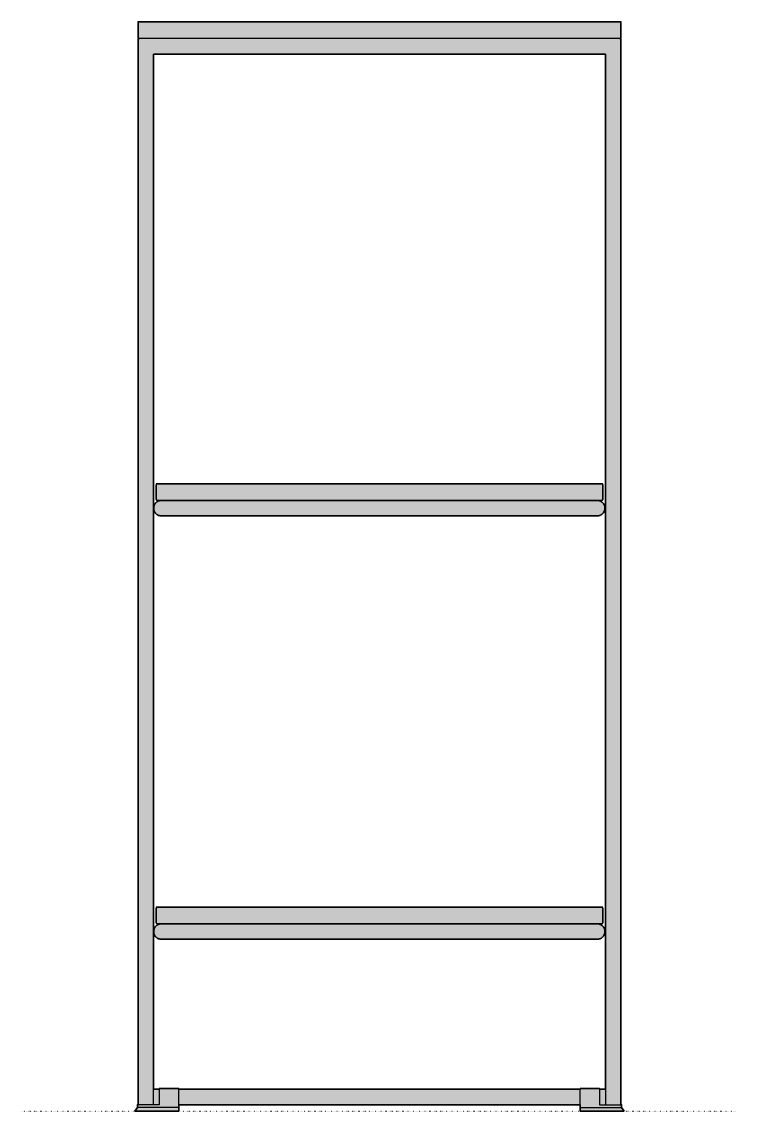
# Model space of a CAD drawing. Header units: millimetres. Extents: x 0 to 2174, y -709 to 844.
# Drawn here: x 1619 to 2174, y 0 to 844 of the extents above; entities that cross this region are included whole.
import ezdxf

# ---------------------------------------------------------------- set-up
doc = ezdxf.new("R2010")
doc.units = ezdxf.units.MM
doc.linetypes.add('Dots', pattern=[1, 0, -1])
doc.layers.add('Blocks', color=7, linetype='Continuous')
doc.layers.add('Blocks$Fill', color=7, linetype='Continuous', true_color=0xffffff)
for name, color, linetype, lineweight, true_color in [('Blocks$Inner', 7, 'Continuous', 25, 0x007f00), ('Blocks$Outline', 7, 'Continuous', 35, 0xff3f3f), ('Groud', 7, 'Dots', 25, 0x243775)]:
    doc.layers.add(name, color=color, linetype=linetype, lineweight=lineweight, true_color=true_color)

# ---------------------------------------------------------------- blocks, each defined once
blk = doc.blocks.new('Planner MC500 Side')
at = {"layer": 'Blocks$Fill'}
h = blk.add_hatch(color=256, dxfattribs=at)
h.paths.add_polyline_path([(463.22, 831), (463.24, 831), (463.27, 831), (463.29, 831.01), (463.31, 831.01), (463.33, 831.01), (463.35, 831.02), (463.38, 831.02), (463.4, 831.02), (463.42, 831.03), (463.45, 831.04), (463.47, 831.04), (463.49, 831.05), (463.51, 831.06), (463.54, 831.07), (463.56, 831.07), (463.58, 831.08), (463.6, 831.09), (463.62, 831.1), (463.65, 831.12), (463.67, 831.13), (463.69, 831.14), (463.71, 831.15), (463.73, 831.17), (463.75, 831.18), (463.77, 831.2), (463.79, 831.21), (463.81, 831.23), (463.83, 831.24), (463.85, 831.26), (463.87, 831.28), (463.89, 831.29), (463.9, 831.31), (463.92, 831.33), (463.94, 831.35), (463.95, 831.37), (463.97, 831.39), (463.98, 831.41), (464, 831.43), (464.01, 831.45), (464.02, 831.47), (464.04, 831.49), (464.05, 831.51), (464.06, 831.53), (464.07, 831.55), (464.08, 831.58), (464.09, 831.6), (464.1, 831.62), (464.11, 831.64), (464.12, 831.67), (464.13, 831.69), (464.13, 831.71), (464.14, 831.73), (464.15, 831.76), (464.15, 831.78), (464.16, 831.8), (464.16, 831.82), (464.17, 831.85), (464.17, 831.87), (464.17, 831.89), (464.17, 831.91), (464.18, 831.93), (464.18, 831.96), (464.18, 831.98), (464.18, 832), (464.18, 843), (464.18, 843.02), (464.18, 843.04), (464.18, 843.07), (464.17, 843.09), (464.17, 843.11), (464.17, 843.14), (464.16, 843.16), (464.16, 843.18), (464.16, 843.21), (464.15, 843.23), (464.15, 843.25), (464.14, 843.28), (464.13, 843.3), (464.12, 843.32), (464.12, 843.34), (464.11, 843.37), (464.1, 843.39), (464.09, 843.41), (464.08, 843.44), (464.07, 843.46), (464.05, 843.48), (464.04, 843.5), (464.03, 843.53), (464.01, 843.55), (464, 843.57), (463.99, 843.59), (463.97, 843.61), (463.95, 843.63), (463.94, 843.65), (463.92, 843.67), (463.9, 843.69), (463.88, 843.71), (463.87, 843.73), (463.85, 843.74), (463.83, 843.76), (463.81, 843.78), (463.79, 843.79), (463.77, 843.81), (463.75, 843.82), (463.72, 843.84), (463.7, 843.85), (463.68, 843.86), (463.66, 843.88), (463.64, 843.89), (463.61, 843.9), (463.59, 843.91), (463.57, 843.92), (463.55, 843.93), (463.52, 843.94), (463.5, 843.95), (463.48, 843.95), (463.45, 843.96), (463.43, 843.97), (463.41, 843.97), (463.38, 843.98), (463.36, 843.98), (463.34, 843.99), (463.31, 843.99), (463.29, 843.99), (463.27, 844), (463.24, 844), (463.22, 844), (463.2, 844), (463.18, 844), (91.18, 844), (91.16, 844), (91.13, 844), (91.11, 844), (91.09, 844), (91.06, 843.99), (91.04, 843.99), (91.02, 843.99), (91, 843.98), (90.97, 843.98), (90.95, 843.97), (90.93, 843.97), (90.9, 843.96), (90.88, 843.95), (90.86, 843.95), (90.83, 843.94), (90.81, 843.93), (90.79, 843.92), (90.76, 843.91), (90.74, 843.9), (90.72, 843.89), (90.7, 843.88), (90.67, 843.86), (90.65, 843.85), (90.63, 843.84), (90.61, 843.82), (90.59, 843.81), (90.57, 843.79), (90.55, 843.78), (90.53, 843.76), (90.51, 843.74), (90.49, 843.73), (90.47, 843.71), (90.45, 843.69), (90.43, 843.67), (90.42, 843.65), (90.4, 843.63), (90.38, 843.61), (90.37, 843.59), (90.35, 843.57), (90.34, 843.55), (90.33, 843.53), (90.31, 843.5), (90.3, 843.48), (90.29, 843.46), (90.28, 843.44), (90.27, 843.41), (90.26, 843.39), (90.25, 843.37), (90.24, 843.34), (90.23, 843.32), (90.22, 843.3), (90.22, 843.28), (90.21, 843.25), (90.2, 843.23), (90.2, 843.21), (90.19, 843.18), (90.19, 843.16), (90.19, 843.14), (90.18, 843.11), (90.18, 843.09), (90.18, 843.07), (90.18, 843.04), (90.18, 843.02), (90.18, 843), (90.18, 832), (90.18, 831.98), (90.18, 831.96), (90.18, 831.93), (90.18, 831.91), (90.18, 831.89), (90.19, 831.87), (90.19, 831.85), (90.19, 831.82), (90.2, 831.8), (90.2, 831.78), (90.21, 831.76), (90.21, 831.73), (90.22, 831.71), (90.23, 831.69), (90.23, 831.67), (90.24, 831.64), (90.25, 831.62), (90.26, 831.6), (90.27, 831.58), (90.28, 831.55), (90.29, 831.53), (90.3, 831.51), (90.32, 831.49), (90.33, 831.47), (90.34, 831.45), (90.36, 831.43), (90.37, 831.41), (90.39, 831.39), (90.4, 831.37), (90.42, 831.35), (90.44, 831.33), (90.45, 831.31), (90.47, 831.29), (90.49, 831.28), (90.51, 831.26), (90.52, 831.24), (90.54, 831.23), (90.56, 831.21), (90.58, 831.2), (90.6, 831.18), (90.62, 831.17), (90.64, 831.15), (90.67, 831.14), (90.69, 831.13), (90.71, 831.12), (90.73, 831.1), (90.75, 831.09), (90.77, 831.08), (90.8, 831.07), (90.82, 831.07), (90.84, 831.06), (90.86, 831.05), (90.89, 831.04), (90.91, 831.04), (90.93, 831.03), (90.95, 831.02), (90.98, 831.02), (91, 831.02), (91.02, 831.01), (91.04, 831.01), (91.07, 831.01), (91.09, 831), (91.11, 831), (91.13, 831), (90.18, 831), (90.18, 5), (89.62, 5), (89.62, 3), (87.62, 0), (121.58, 0), (121.58, 5), (432.77, 5), (432.77, 0), (466.73, 0), (464.73, 3), (464.73, 5), (464.18, 5), (464.18, 831)], flags=0)
h.paths.add_polyline_path([(447.77, 17), (447.77, 17.5), (432.77, 17.5), (432.77, 17), (121.58, 17), (121.58, 17.5), (106.58, 17.5), (106.58, 17), (102.18, 17), (102.18, 819), (452.18, 819), (452.18, 17)], flags=0)
for points in [[(449.18, 473.2), (449.2, 473.2), (449.22, 473.2), (449.24, 473.2), (449.27, 473.2), (449.29, 473.21), (449.31, 473.21), (449.34, 473.21), (449.36, 473.22), (449.38, 473.22), (449.41, 473.23), (449.43, 473.23), (449.45, 473.24), (449.48, 473.24), (449.5, 473.25), (449.52, 473.26), (449.55, 473.27), (449.57, 473.28), (449.59, 473.29), (449.61, 473.3), (449.64, 473.31), (449.66, 473.32), (449.68, 473.34), (449.7, 473.35), (449.72, 473.36), (449.75, 473.38), (449.77, 473.39), (449.79, 473.41), (449.81, 473.42), (449.83, 473.44), (449.85, 473.46), (449.87, 473.47), (449.88, 473.49), (449.9, 473.51), (449.92, 473.53), (449.94, 473.55), (449.95, 473.57), (449.97, 473.59), (449.99, 473.61), (450, 473.63), (450.01, 473.65), (450.03, 473.67), (450.04, 473.7), (450.05, 473.72), (450.07, 473.74), (450.08, 473.76), (450.09, 473.79), (450.1, 473.81), (450.11, 473.83), (450.12, 473.85), (450.12, 473.88), (450.13, 473.9), (450.14, 473.92), (450.15, 473.95), (450.15, 473.97), (450.16, 473.99), (450.16, 474.02), (450.16, 474.04), (450.17, 474.06), (450.17, 474.09), (450.17, 474.11), (450.17, 474.13), (450.18, 474.15), (450.18, 474.18), (450.18, 474.2), (450.18, 485), (450.18, 485.02), (450.18, 485.04), (450.17, 485.07), (450.17, 485.09), (450.17, 485.11), (450.17, 485.13), (450.16, 485.16), (450.16, 485.18), (450.16, 485.2), (450.15, 485.23), (450.15, 485.25), (450.14, 485.27), (450.13, 485.3), (450.12, 485.32), (450.12, 485.34), (450.11, 485.37), (450.1, 485.39), (450.09, 485.41), (450.08, 485.44), (450.07, 485.46), (450.05, 485.48), (450.04, 485.5), (450.03, 485.52), (450.01, 485.55), (450, 485.57), (449.99, 485.59), (449.97, 485.61), (449.95, 485.63), (449.94, 485.65), (449.92, 485.67), (449.9, 485.69), (449.88, 485.71), (449.87, 485.72), (449.85, 485.74), (449.83, 485.76), (449.81, 485.78), (449.79, 485.79), (449.77, 485.81), (449.75, 485.82), (449.72, 485.84), (449.7, 485.85), (449.68, 485.86), (449.66, 485.88), (449.64, 485.89), (449.61, 485.9), (449.59, 485.91), (449.57, 485.92), (449.55, 485.93), (449.52, 485.94), (449.5, 485.95), (449.48, 485.95), (449.45, 485.96), (449.43, 485.97), (449.41, 485.97), (449.38, 485.98), (449.36, 485.98), (449.34, 485.99), (449.31, 485.99), (449.29, 485.99), (449.27, 486), (449.24, 486), (449.22, 486), (449.2, 486), (449.18, 486), (105.18, 486), (105.16, 486), (105.13, 486), (105.11, 486), (105.09, 486), (105.06, 485.99), (105.04, 485.99), (105.02, 485.99), (105, 485.98), (104.97, 485.98), (104.95, 485.97), (104.93, 485.97), (104.9, 485.96), (104.88, 485.95), (104.86, 485.95), (104.83, 485.94), (104.81, 485.93), (104.79, 485.92), (104.76, 485.91), (104.74, 485.9), (104.72, 485.89), (104.7, 485.88), (104.67, 485.86), (104.65, 485.85), (104.63, 485.84), (104.61, 485.82), (104.59, 485.81), (104.57, 485.79), (104.55, 485.78), (104.53, 485.76), (104.51, 485.74), (104.49, 485.72), (104.47, 485.71), (104.45, 485.69), (104.43, 485.67), (104.42, 485.65), (104.4, 485.63), (104.38, 485.61), (104.37, 485.59), (104.35, 485.57), (104.34, 485.55), (104.33, 485.52), (104.31, 485.5), (104.3, 485.48), (104.29, 485.46), (104.28, 485.44), (104.27, 485.41), (104.26, 485.39), (104.25, 485.37), (104.24, 485.34), (104.23, 485.32), (104.22, 485.3), (104.22, 485.27), (104.21, 485.25), (104.2, 485.23), (104.2, 485.2), (104.19, 485.18), (104.19, 485.16), (104.19, 485.13), (104.18, 485.11), (104.18, 485.09), (104.18, 485.07), (104.18, 485.04), (104.18, 485.02), (104.18, 485), (104.18, 474.2), (104.18, 474.18), (104.18, 474.15), (104.18, 474.13), (104.18, 474.11), (104.18, 474.09), (104.19, 474.06), (104.19, 474.04), (104.19, 474.02), (104.2, 473.99), (104.2, 473.97), (104.21, 473.95), (104.22, 473.92), (104.22, 473.9), (104.23, 473.88), (104.24, 473.85), (104.25, 473.83), (104.26, 473.81), (104.27, 473.79), (104.28, 473.76), (104.29, 473.74), (104.3, 473.72), (104.31, 473.7), (104.33, 473.67), (104.34, 473.65), (104.35, 473.63), (104.37, 473.61), (104.38, 473.59), (104.4, 473.57), (104.42, 473.55), (104.43, 473.53), (104.45, 473.51), (104.47, 473.49), (104.49, 473.47), (104.51, 473.46), (104.53, 473.44), (104.55, 473.42), (104.57, 473.41), (104.59, 473.39), (104.61, 473.38), (104.63, 473.36), (104.65, 473.35), (104.67, 473.34), (104.7, 473.32), (104.72, 473.31), (104.74, 473.3), (104.76, 473.29), (104.79, 473.28), (104.81, 473.27), (104.83, 473.26), (104.86, 473.25), (104.88, 473.24), (104.9, 473.24), (104.93, 473.23), (104.95, 473.23), (104.97, 473.22), (105, 473.22), (105.02, 473.21), (105.04, 473.21), (105.06, 473.21), (105.09, 473.2), (105.11, 473.2), (105.13, 473.2), (105.16, 473.2), (105.18, 473.2), (108.06, 473.2), (107.95, 473.2), (107.85, 473.19), (107.74, 473.19), (107.64, 473.18), (107.53, 473.17), (107.43, 473.16), (107.32, 473.14), (107.22, 473.13), (107.11, 473.11), (107.01, 473.09), (106.91, 473.07), (106.8, 473.04), (106.7, 473.02), (106.6, 472.99), (106.49, 472.96), (106.39, 472.93), (106.28, 472.89), (106.17, 472.85), (105.96, 472.77), (105.85, 472.73), (105.74, 472.68), (105.63, 472.63), (105.52, 472.58), (105.42, 472.53), (105.31, 472.47), (105.21, 472.42), (105.1, 472.36), (105, 472.29), (104.9, 472.23), (104.8, 472.16), (104.7, 472.09), (104.6, 472.01), (104.5, 471.94), (104.3, 471.78), (104.21, 471.7), (104.11, 471.61), (104.01, 471.52), (103.92, 471.43), (103.83, 471.34), (103.74, 471.24), (103.65, 471.14), (103.56, 471.04), (103.48, 470.94), (103.39, 470.83), (103.32, 470.72), (103.24, 470.61), (103.16, 470.49), (103.09, 470.38), (103.02, 470.25), (102.95, 470.13), (102.88, 470), (102.81, 469.87), (102.75, 469.73), (102.68, 469.6), (102.62, 469.46), (102.57, 469.32), (102.51, 469.18), (102.46, 469.04), (102.42, 468.89), (102.38, 468.75), (102.34, 468.6), (102.31, 468.46), (102.28, 468.31), (102.26, 468.16), (102.24, 468), (102.22, 467.84), (102.21, 467.68), (102.2, 467.52), (102.19, 467.36), (102.19, 467.2), (102.19, 467.04), (102.2, 466.87), (102.21, 466.71), (102.22, 466.55), (102.24, 466.4), (102.26, 466.24), (102.28, 466.09), (102.31, 465.94), (102.34, 465.79), (102.38, 465.65), (102.42, 465.5), (102.46, 465.36), (102.51, 465.22), (102.57, 465.08), (102.62, 464.94), (102.68, 464.8), (102.75, 464.66), (102.81, 464.53), (102.88, 464.4), (102.95, 464.27), (103.02, 464.14), (103.09, 464.02), (103.17, 463.9), (103.24, 463.79), (103.32, 463.67), (103.4, 463.56), (103.48, 463.46), (103.56, 463.35), (103.65, 463.25), (103.74, 463.15), (103.83, 463.06), (103.92, 462.97), (104.02, 462.87), (104.11, 462.79), (104.21, 462.7), (104.3, 462.62), (104.5, 462.46), (104.6, 462.38), (104.7, 462.31), (104.8, 462.24), (104.9, 462.17), (105, 462.11), (105.1, 462.04), (105.21, 461.98), (105.31, 461.92), (105.42, 461.87), (105.52, 461.82), (105.63, 461.76), (105.74, 461.72), (105.85, 461.67), (105.95, 461.63), (106.06, 461.58), (106.17, 461.54), (106.28, 461.51), (106.39, 461.47), (106.5, 461.44), (106.61, 461.41), (106.72, 461.38), (106.83, 461.35), (106.94, 461.33), (107.05, 461.3), (107.16, 461.28), (107.27, 461.26), (107.38, 461.25), (107.5, 461.23), (107.61, 461.22), (107.72, 461.21), (107.83, 461.21), (107.95, 461.2), (108.06, 461.2), (108.18, 461.2), (445.88, 461.2), (445.99, 461.2), (446.1, 461.2), (446.22, 461.21), (446.33, 461.21), (446.44, 461.22), (446.56, 461.23), (446.67, 461.25), (446.78, 461.26), (446.89, 461.28), (447, 461.3), (447.11, 461.33), (447.22, 461.35), (447.33, 461.38), (447.44, 461.41), (447.55, 461.44), (447.66, 461.47), (447.77, 461.51), (447.88, 461.54), (448.1, 461.63), (448.21, 461.67), (448.31, 461.72), (448.42, 461.76), (448.53, 461.82), (448.64, 461.87), (448.74, 461.92), (448.85, 461.98), (448.95, 462.04), (449.06, 462.11), (449.16, 462.17), (449.26, 462.24), (449.36, 462.31), (449.46, 462.38), (449.55, 462.46), (449.75, 462.62), (449.85, 462.7), (449.95, 462.79), (450.04, 462.88), (450.13, 462.97), (450.23, 463.06), (450.32, 463.16), (450.41, 463.26), (450.49, 463.36), (450.58, 463.46), (450.66, 463.57), (450.74, 463.68), (450.82, 463.79), (450.89, 463.9), (450.96, 464.02), (451.04, 464.15), (451.11, 464.27), (451.18, 464.4), (451.25, 464.53), (451.31, 464.66), (451.37, 464.8), (451.43, 464.94), (451.49, 465.08), (451.54, 465.22), (451.59, 465.36), (451.64, 465.5), (451.68, 465.65), (451.72, 465.79), (451.75, 465.94), (451.78, 466.09), (451.8, 466.24), (451.82, 466.4), (451.83, 466.55), (451.85, 466.71), (451.86, 466.87), (451.86, 467.04), (451.86, 467.2), (451.86, 467.36), (451.86, 467.52), (451.85, 467.69), (451.83, 467.85), (451.82, 468), (451.8, 468.16), (451.77, 468.31), (451.75, 468.46), (451.72, 468.6), (451.68, 468.75), (451.64, 468.89), (451.59, 469.04), (451.54, 469.18), (451.49, 469.32), (451.43, 469.46), (451.37, 469.6), (451.31, 469.74), (451.24, 469.87), (451.18, 470), (451.11, 470.13), (451.03, 470.26), (450.96, 470.38), (450.89, 470.5), (450.81, 470.61), (450.74, 470.73), (450.66, 470.83), (450.58, 470.94), (450.49, 471.05), (450.41, 471.15), (450.32, 471.24), (450.23, 471.34), (450.13, 471.43), (450.04, 471.52), (449.94, 471.61), (449.85, 471.7), (449.75, 471.78), (449.55, 471.94), (449.46, 472.02), (449.36, 472.09), (449.26, 472.16), (449.16, 472.23), (449.06, 472.29), (448.95, 472.36), (448.85, 472.42), (448.74, 472.47), (448.64, 472.53), (448.53, 472.58), (448.42, 472.63), (448.32, 472.68), (448.21, 472.73), (448.1, 472.77), (447.99, 472.82), (447.88, 472.85), (447.77, 472.89), (447.66, 472.93), (447.46, 472.99), (447.35, 473.02), (447.25, 473.04), (447.15, 473.07), (447.04, 473.09), (446.94, 473.11), (446.83, 473.13), (446.73, 473.14), (446.63, 473.16), (446.52, 473.17), (446.42, 473.18), (446.31, 473.19), (446.2, 473.19), (446.1, 473.2), (445.99, 473.2)], [(449.18, 145.2), (449.2, 145.2), (449.22, 145.2), (449.24, 145.2), (449.27, 145.2), (449.29, 145.21), (449.31, 145.21), (449.34, 145.21), (449.36, 145.22), (449.38, 145.22), (449.41, 145.23), (449.43, 145.23), (449.45, 145.24), (449.48, 145.24), (449.5, 145.25), (449.52, 145.26), (449.55, 145.27), (449.57, 145.28), (449.59, 145.29), (449.61, 145.3), (449.64, 145.31), (449.66, 145.32), (449.68, 145.34), (449.7, 145.35), (449.72, 145.36), (449.75, 145.38), (449.77, 145.39), (449.79, 145.41), (449.81, 145.42), (449.83, 145.44), (449.85, 145.46), (449.87, 145.47), (449.88, 145.49), (449.9, 145.51), (449.92, 145.53), (449.94, 145.55), (449.95, 145.57), (449.97, 145.59), (449.99, 145.61), (450, 145.63), (450.01, 145.65), (450.03, 145.67), (450.04, 145.7), (450.05, 145.72), (450.07, 145.74), (450.08, 145.76), (450.09, 145.79), (450.1, 145.81), (450.11, 145.83), (450.12, 145.85), (450.12, 145.88), (450.13, 145.9), (450.14, 145.92), (450.15, 145.95), (450.15, 145.97), (450.16, 145.99), (450.16, 146.02), (450.16, 146.04), (450.17, 146.06), (450.17, 146.09), (450.17, 146.11), (450.17, 146.13), (450.18, 146.15), (450.18, 146.18), (450.18, 146.2), (450.18, 157), (450.18, 157.02), (450.18, 157.04), (450.17, 157.07), (450.17, 157.09), (450.17, 157.11), (450.17, 157.13), (450.16, 157.16), (450.16, 157.18), (450.16, 157.2), (450.15, 157.23), (450.15, 157.25), (450.14, 157.27), (450.13, 157.3), (450.12, 157.32), (450.12, 157.34), (450.11, 157.37), (450.1, 157.39), (450.09, 157.41), (450.08, 157.44), (450.07, 157.46), (450.05, 157.48), (450.04, 157.5), (450.03, 157.52), (450.01, 157.55), (450, 157.57), (449.99, 157.59), (449.97, 157.61), (449.95, 157.63), (449.94, 157.65), (449.92, 157.67), (449.9, 157.69), (449.88, 157.71), (449.87, 157.72), (449.85, 157.74), (449.83, 157.76), (449.81, 157.78), (449.79, 157.79), (449.77, 157.81), (449.75, 157.82), (449.72, 157.84), (449.7, 157.85), (449.68, 157.86), (449.66, 157.88), (449.64, 157.89), (449.61, 157.9), (449.59, 157.91), (449.57, 157.92), (449.55, 157.93), (449.52, 157.94), (449.5, 157.95), (449.48, 157.95), (449.45, 157.96), (449.43, 157.97), (449.41, 157.97), (449.38, 157.98), (449.36, 157.98), (449.34, 157.99), (449.31, 157.99), (449.29, 157.99), (449.27, 158), (449.24, 158), (449.22, 158), (449.2, 158), (449.18, 158), (105.18, 158), (105.16, 158), (105.13, 158), (105.11, 158), (105.09, 158), (105.06, 157.99), (105.04, 157.99), (105.02, 157.99), (105, 157.98), (104.97, 157.98), (104.95, 157.97), (104.93, 157.97), (104.9, 157.96), (104.88, 157.95), (104.86, 157.95), (104.83, 157.94), (104.81, 157.93), (104.79, 157.92), (104.76, 157.91), (104.74, 157.9), (104.72, 157.89), (104.7, 157.88), (104.67, 157.86), (104.65, 157.85), (104.63, 157.84), (104.61, 157.82), (104.59, 157.81), (104.57, 157.79), (104.55, 157.78), (104.53, 157.76), (104.51, 157.74), (104.49, 157.72), (104.47, 157.71), (104.45, 157.69), (104.43, 157.67), (104.42, 157.65), (104.4, 157.63), (104.38, 157.61), (104.37, 157.59), (104.35, 157.57), (104.34, 157.55), (104.33, 157.52), (104.31, 157.5), (104.3, 157.48), (104.29, 157.46), (104.28, 157.44), (104.27, 157.41), (104.26, 157.39), (104.25, 157.37), (104.24, 157.34), (104.23, 157.32), (104.22, 157.3), (104.22, 157.27), (104.21, 157.25), (104.2, 157.23), (104.2, 157.2), (104.19, 157.18), (104.19, 157.16), (104.19, 157.13), (104.18, 157.11), (104.18, 157.09), (104.18, 157.07), (104.18, 157.04), (104.18, 157.02), (104.18, 157), (104.18, 146.2), (104.18, 146.18), (104.18, 146.15), (104.18, 146.13), (104.18, 146.11), (104.18, 146.09), (104.19, 146.06), (104.19, 146.04), (104.19, 146.02), (104.2, 145.99), (104.2, 145.97), (104.21, 145.95), (104.22, 145.92), (104.22, 145.9), (104.23, 145.88), (104.24, 145.85), (104.25, 145.83), (104.26, 145.81), (104.27, 145.79), (104.28, 145.76), (104.29, 145.74), (104.3, 145.72), (104.31, 145.7), (104.33, 145.67), (104.34, 145.65), (104.35, 145.63), (104.37, 145.61), (104.38, 145.59), (104.4, 145.57), (104.42, 145.55), (104.43, 145.53), (104.45, 145.51), (104.47, 145.49), (104.49, 145.47), (104.51, 145.46), (104.53, 145.44), (104.55, 145.42), (104.57, 145.41), (104.59, 145.39), (104.61, 145.38), (104.63, 145.36), (104.65, 145.35), (104.67, 145.34), (104.7, 145.32), (104.72, 145.31), (104.74, 145.3), (104.76, 145.29), (104.79, 145.28), (104.81, 145.27), (104.83, 145.26), (104.86, 145.25), (104.88, 145.24), (104.9, 145.24), (104.93, 145.23), (104.95, 145.23), (104.97, 145.22), (105, 145.22), (105.02, 145.21), (105.04, 145.21), (105.06, 145.21), (105.09, 145.2), (105.11, 145.2), (105.13, 145.2), (105.16, 145.2), (105.18, 145.2), (108.06, 145.2), (107.95, 145.2), (107.85, 145.19), (107.74, 145.19), (107.64, 145.18), (107.53, 145.17), (107.43, 145.16), (107.32, 145.14), (107.22, 145.13), (107.11, 145.11), (107.01, 145.09), (106.91, 145.07), (106.8, 145.04), (106.7, 145.02), (106.6, 144.99), (106.49, 144.96), (106.39, 144.93), (106.28, 144.89), (106.17, 144.85), (105.96, 144.77), (105.85, 144.73), (105.74, 144.68), (105.63, 144.63), (105.52, 144.58), (105.42, 144.53), (105.31, 144.47), (105.21, 144.42), (105.1, 144.36), (105, 144.29), (104.9, 144.23), (104.8, 144.16), (104.7, 144.09), (104.6, 144.01), (104.5, 143.94), (104.3, 143.78), (104.21, 143.7), (104.11, 143.61), (104.01, 143.52), (103.92, 143.43), (103.83, 143.34), (103.74, 143.24), (103.65, 143.14), (103.56, 143.04), (103.48, 142.94), (103.39, 142.83), (103.32, 142.72), (103.24, 142.61), (103.16, 142.49), (103.09, 142.38), (103.02, 142.25), (102.95, 142.13), (102.88, 142), (102.81, 141.87), (102.75, 141.73), (102.68, 141.6), (102.62, 141.46), (102.57, 141.32), (102.51, 141.18), (102.46, 141.04), (102.42, 140.89), (102.38, 140.75), (102.34, 140.6), (102.31, 140.46), (102.28, 140.31), (102.26, 140.16), (102.24, 140), (102.22, 139.84), (102.21, 139.68), (102.2, 139.52), (102.19, 139.36), (102.19, 139.2), (102.19, 139.04), (102.2, 138.87), (102.21, 138.71), (102.22, 138.55), (102.24, 138.4), (102.26, 138.24), (102.28, 138.09), (102.31, 137.94), (102.34, 137.79), (102.38, 137.65), (102.42, 137.5), (102.46, 137.36), (102.51, 137.22), (102.57, 137.08), (102.62, 136.94), (102.68, 136.8), (102.75, 136.66), (102.81, 136.53), (102.88, 136.4), (102.95, 136.27), (103.02, 136.14), (103.09, 136.02), (103.17, 135.9), (103.24, 135.79), (103.32, 135.67), (103.4, 135.56), (103.48, 135.46), (103.56, 135.35), (103.65, 135.25), (103.74, 135.15), (103.83, 135.06), (103.92, 134.97), (104.02, 134.87), (104.11, 134.79), (104.21, 134.7), (104.3, 134.62), (104.5, 134.46), (104.6, 134.38), (104.7, 134.31), (104.8, 134.24), (104.9, 134.17), (105, 134.11), (105.1, 134.04), (105.21, 133.98), (105.31, 133.92), (105.42, 133.87), (105.52, 133.82), (105.63, 133.76), (105.74, 133.72), (105.85, 133.67), (105.95, 133.63), (106.06, 133.58), (106.17, 133.54), (106.28, 133.51), (106.39, 133.47), (106.5, 133.44), (106.61, 133.41), (106.72, 133.38), (106.83, 133.35), (106.94, 133.33), (107.05, 133.3), (107.16, 133.28), (107.27, 133.26), (107.38, 133.25), (107.5, 133.23), (107.61, 133.22), (107.72, 133.21), (107.83, 133.21), (107.95, 133.2), (108.06, 133.2), (108.18, 133.2), (445.88, 133.2), (445.99, 133.2), (446.1, 133.2), (446.22, 133.21), (446.33, 133.21), (446.44, 133.22), (446.56, 133.23), (446.67, 133.25), (446.78, 133.26), (446.89, 133.28), (447, 133.3), (447.11, 133.33), (447.22, 133.35), (447.33, 133.38), (447.44, 133.41), (447.55, 133.44), (447.66, 133.47), (447.77, 133.51), (447.88, 133.54), (448.1, 133.63), (448.21, 133.67), (448.31, 133.72), (448.42, 133.76), (448.53, 133.82), (448.64, 133.87), (448.74, 133.92), (448.85, 133.98), (448.95, 134.04), (449.06, 134.11), (449.16, 134.17), (449.26, 134.24), (449.36, 134.31), (449.46, 134.38), (449.55, 134.46), (449.75, 134.62), (449.85, 134.7), (449.95, 134.79), (450.04, 134.88), (450.13, 134.97), (450.23, 135.06), (450.32, 135.16), (450.41, 135.26), (450.49, 135.36), (450.58, 135.46), (450.66, 135.57), (450.74, 135.68), (450.82, 135.79), (450.89, 135.9), (450.96, 136.02), (451.04, 136.15), (451.11, 136.27), (451.18, 136.4), (451.25, 136.53), (451.31, 136.66), (451.37, 136.8), (451.43, 136.94), (451.49, 137.08), (451.54, 137.22), (451.59, 137.36), (451.64, 137.5), (451.68, 137.65), (451.72, 137.79), (451.75, 137.94), (451.78, 138.09), (451.8, 138.24), (451.82, 138.4), (451.83, 138.55), (451.85, 138.71), (451.86, 138.87), (451.86, 139.04), (451.86, 139.2), (451.86, 139.36), (451.86, 139.52), (451.85, 139.69), (451.83, 139.85), (451.82, 140), (451.8, 140.16), (451.77, 140.31), (451.75, 140.46), (451.72, 140.6), (451.68, 140.75), (451.64, 140.89), (451.59, 141.04), (451.54, 141.18), (451.49, 141.32), (451.43, 141.46), (451.37, 141.6), (451.31, 141.74), (451.24, 141.87), (451.18, 142), (451.11, 142.13), (451.03, 142.26), (450.96, 142.38), (450.89, 142.5), (450.81, 142.61), (450.74, 142.73), (450.66, 142.83), (450.58, 142.94), (450.49, 143.05), (450.41, 143.15), (450.32, 143.24), (450.23, 143.34), (450.13, 143.43), (450.04, 143.52), (449.94, 143.61), (449.85, 143.7), (449.75, 143.78), (449.55, 143.94), (449.46, 144.02), (449.36, 144.09), (449.26, 144.16), (449.16, 144.23), (449.06, 144.29), (448.95, 144.36), (448.85, 144.42), (448.74, 144.47), (448.64, 144.53), (448.53, 144.58), (448.42, 144.63), (448.32, 144.68), (448.21, 144.73), (448.1, 144.77), (447.99, 144.82), (447.88, 144.85), (447.77, 144.89), (447.66, 144.93), (447.46, 144.99), (447.35, 145.02), (447.25, 145.04), (447.15, 145.07), (447.04, 145.09), (446.94, 145.11), (446.83, 145.13), (446.73, 145.14), (446.63, 145.16), (446.52, 145.17), (446.42, 145.18), (446.31, 145.19), (446.2, 145.19), (446.1, 145.2), (445.99, 145.2)]]:
    blk.add_hatch(color=256, dxfattribs=at).paths.add_polyline_path(points, flags=0)
at = {"layer": 'Blocks$Inner'}
for p, q in [((90.18, 843), (90.18, 832)), ((463.18, 844), (91.18, 844)), ((464.18, 832), (464.18, 843)), ((102.18, 5), (102.18, 819)), ((102.18, 819), (452.18, 819)), ((452.18, 819), (452.18, 5)), ((104.18, 485), (104.18, 474.2)), ((449.18, 486), (105.18, 486)), ((450.18, 474.2), (450.18, 485)), ((105.18, 473.2), (449.18, 473.2)), ((445.88, 473.2), (108.18, 473.2)), ((108.18, 461.2), (445.88, 461.2)), ((104.18, 157), (104.18, 146.2)), ((449.18, 158), (105.18, 158)), ((450.18, 146.2), (450.18, 157)), ((105.18, 145.2), (449.18, 145.2)), ((445.88, 145.2), (108.18, 145.2)), ((108.18, 133.2), (445.88, 133.2)), ((106.58, 17), (102.18, 17)), ((432.77, 17), (121.58, 17)), ((452.18, 17), (447.77, 17)), ((121.58, 3), (89.62, 3)), ((121.58, 5), (432.77, 5)), ((432.77, 3), (464.73, 3))]:
    blk.add_line(p, q, dxfattribs=at)
blk.add_lwpolyline([(464.18, 5), (464.18, 831), (90.18, 831), (90.18, 5)], dxfattribs=at)
for points in [[(87.62, 0), (121.58, 0), (121.58, 17.5), (106.58, 17.5), (106.58, 5), (89.62, 5), (89.62, 3)], [(466.73, 0), (432.77, 0), (432.77, 17.5), (447.77, 17.5), (447.77, 5), (464.73, 5), (464.73, 3)]]:
    blk.add_lwpolyline(points, close=True, dxfattribs=at)
for centre, start, end in [((91.18, 843), 90, 180), ((463.18, 843), 0, 90), ((91.18, 832), 180, 270), ((463.18, 832), 270, 360), ((105.18, 485), 90, 180), ((449.18, 485), 0, 90), ((105.18, 474.2), 180, 270), ((449.18, 474.2), 270, 360), ((105.18, 157), 90, 180), ((449.18, 157), 0, 90), ((105.18, 146.2), 180, 270), ((449.18, 146.2), 270, 360)]:
    blk.add_arc(centre, 1, start, end, dxfattribs=at)
for points, knots in [([(108.18, 473.2), (107.57, 473.2), (106.83, 473.09), (105.96, 472.78), (105.52, 472.59), (105.1, 472.36), (104.76, 472.14), (104.5, 471.94), (104.24, 471.73), (103.92, 471.44), (103.61, 471.11), (103.39, 470.83), (103.24, 470.61), (103.09, 470.38), (102.9, 470.05), (102.59, 469.42), (102.36, 468.75), (102.26, 468.16), (102.21, 467.74), (102.18, 467.2), (102.21, 466.66), (102.26, 466.24), (102.32, 465.84), (102.45, 465.36), (102.68, 464.79), (102.9, 464.35), (103.09, 464.02), (103.24, 463.78), (103.39, 463.56), (103.62, 463.28), (103.92, 462.96), (104.24, 462.67), (104.5, 462.46), (104.76, 462.26), (105.1, 462.04), (105.66, 461.73), (106.68, 461.33), (107.57, 461.2), (108.18, 461.2)], [676.403021, 676.403021, 676.403021, 676.403021, 676.514132, 676.54191, 676.569688, 676.597466, 676.625243, 676.639132, 676.653021, 676.680799, 676.708577, 676.722466, 676.736354, 676.750243, 676.764132, 676.79191, 676.847466, 676.861354, 676.875243, 676.903021, 676.930799, 676.944688, 676.958577, 676.986354, 677.014132, 677.04191, 677.055799, 677.069688, 677.083577, 677.097466, 677.125243, 677.153021, 677.16691, 677.180799, 677.208577, 677.236354, 677.29191, 677.403021, 677.403021, 677.403021, 677.403021]), ([(445.88, 461.2), (446.49, 461.2), (447.23, 461.31), (448.1, 461.62), (448.53, 461.81), (448.96, 462.04), (449.29, 462.26), (449.55, 462.46), (449.82, 462.67), (450.14, 462.96), (450.44, 463.28), (450.66, 463.57), (450.82, 463.79), (450.96, 464.02), (451.16, 464.35), (451.47, 464.97), (451.7, 465.64), (451.8, 466.24), (451.85, 466.66), (451.87, 467.2), (451.85, 467.74), (451.8, 468.16), (451.73, 468.56), (451.6, 469.04), (451.38, 469.61), (451.16, 470.05), (450.96, 470.38), (450.82, 470.62), (450.66, 470.84), (450.44, 471.12), (450.14, 471.44), (449.82, 471.73), (449.55, 471.94), (449.29, 472.14), (448.96, 472.36), (448.39, 472.66), (447.37, 473.06), (446.49, 473.2), (445.88, 473.2)], [337.701511, 337.701511, 337.701511, 337.701511, 337.812622, 337.840399, 337.868177, 337.895955, 337.923733, 337.937622, 337.951511, 337.979288, 338.007066, 338.020955, 338.034844, 338.048733, 338.062622, 338.090399, 338.145955, 338.159844, 338.173733, 338.201511, 338.229288, 338.243177, 338.257066, 338.284844, 338.312622, 338.340399, 338.354288, 338.368177, 338.382066, 338.395955, 338.423733, 338.451511, 338.465399, 338.479288, 338.507066, 338.534844, 338.590399, 338.701511, 338.701511, 338.701511, 338.701511]), ([(108.18, 145.2), (107.57, 145.2), (106.83, 145.09), (105.96, 144.78), (105.52, 144.59), (105.1, 144.36), (104.76, 144.14), (104.5, 143.94), (104.24, 143.73), (103.92, 143.44), (103.61, 143.11), (103.39, 142.83), (103.24, 142.61), (103.09, 142.38), (102.9, 142.05), (102.59, 141.42), (102.36, 140.75), (102.26, 140.16), (102.21, 139.74), (102.18, 139.2), (102.21, 138.66), (102.26, 138.24), (102.32, 137.84), (102.45, 137.36), (102.68, 136.79), (102.9, 136.35), (103.09, 136.02), (103.24, 135.78), (103.39, 135.56), (103.62, 135.28), (103.92, 134.96), (104.24, 134.67), (104.5, 134.46), (104.76, 134.26), (105.1, 134.04), (105.66, 133.73), (106.68, 133.33), (107.57, 133.2), (108.18, 133.2)], [676.403021, 676.403021, 676.403021, 676.403021, 676.514132, 676.54191, 676.569688, 676.597466, 676.625243, 676.639132, 676.653021, 676.680799, 676.708577, 676.722466, 676.736354, 676.750243, 676.764132, 676.79191, 676.847466, 676.861354, 676.875243, 676.903021, 676.930799, 676.944688, 676.958577, 676.986354, 677.014132, 677.04191, 677.055799, 677.069688, 677.083577, 677.097466, 677.125243, 677.153021, 677.16691, 677.180799, 677.208577, 677.236354, 677.29191, 677.403021, 677.403021, 677.403021, 677.403021]), ([(445.88, 133.2), (446.49, 133.2), (447.23, 133.31), (448.1, 133.62), (448.53, 133.81), (448.96, 134.04), (449.29, 134.26), (449.55, 134.46), (449.82, 134.67), (450.14, 134.96), (450.44, 135.28), (450.66, 135.57), (450.82, 135.79), (450.96, 136.02), (451.16, 136.35), (451.47, 136.97), (451.7, 137.64), (451.8, 138.24), (451.85, 138.66), (451.87, 139.2), (451.85, 139.74), (451.8, 140.16), (451.73, 140.56), (451.6, 141.04), (451.38, 141.61), (451.16, 142.05), (450.96, 142.38), (450.82, 142.62), (450.66, 142.84), (450.44, 143.12), (450.14, 143.44), (449.82, 143.73), (449.55, 143.94), (449.29, 144.14), (448.96, 144.36), (448.39, 144.66), (447.37, 145.06), (446.49, 145.2), (445.88, 145.2)], [337.701511, 337.701511, 337.701511, 337.701511, 337.812622, 337.840399, 337.868177, 337.895955, 337.923733, 337.937622, 337.951511, 337.979288, 338.007066, 338.020955, 338.034844, 338.048733, 338.062622, 338.090399, 338.145955, 338.159844, 338.173733, 338.201511, 338.229288, 338.243177, 338.257066, 338.284844, 338.312622, 338.340399, 338.354288, 338.368177, 338.382066, 338.395955, 338.423733, 338.451511, 338.465399, 338.479288, 338.507066, 338.534844, 338.590399, 338.701511, 338.701511, 338.701511, 338.701511])]:
    blk.add_open_spline(points, degree=3, knots=knots, dxfattribs=at)
at = {"layer": 'Blocks$Outline'}
for points in [[(91.13, 831), (90.18, 831), (90.18, 5)], [(464.18, 5), (464.18, 831), (463.22, 831)], [(102.18, 17), (102.18, 819)], [(102.18, 819), (452.18, 819)], [(452.18, 819), (452.18, 17)], [(106.58, 17), (102.18, 17)], [(121.58, 17), (121.58, 17.5), (106.58, 17.5), (106.58, 17)], [(432.77, 17), (121.58, 17)], [(447.77, 17), (447.77, 17.5), (432.77, 17.5), (432.77, 17)], [(452.18, 17), (447.77, 17)], [(90.18, 5), (89.62, 5), (89.62, 3), (87.62, 0)], [(87.62, 0), (121.58, 0), (121.58, 5)], [(121.58, 5), (432.77, 5)], [(432.77, 5), (432.77, 0), (466.73, 0)], [(466.73, 0), (464.73, 3), (464.73, 5), (464.18, 5)]]:
    blk.add_lwpolyline(points, dxfattribs=at)
for points, weights, knots in [([(463.22, 831), (464.18, 831.04), (464.18, 832), (464.18, 837.5), (464.18, 843), (464.18, 844), (463.18, 844), (277.18, 844), (91.18, 844), (90.18, 844), (90.18, 843), (90.18, 837.5), (90.18, 832), (90.18, 831.04), (91.13, 831)], [0.982266230892, 0.716259694274, 1, 1, 1, 0.707106781187, 1, 1, 1, 0.707106781187, 1, 1, 1, 0.716259694274, 0.982266230892], [0.049087, 0.049087, 0.049087, 1.570796, 1.570796, 12.570796, 12.570796, 14.141593, 14.141593, 386.141593, 386.141593, 387.712389, 387.712389, 398.712389, 398.712389, 400.234098, 400.234098, 400.234098]), ([(449.18, 473.2), (450.18, 473.2), (450.18, 474.2), (450.18, 479.6), (450.18, 485), (450.18, 486), (449.18, 486), (277.18, 486), (105.18, 486), (104.18, 486), (104.18, 485), (104.18, 479.6), (104.18, 474.2), (104.18, 473.2), (105.18, 473.2), (106.62, 473.2), (108.06, 473.2)], [1, 0.707106781187, 1, 1, 1, 0.707106781187, 1, 1, 1, 0.707106781187, 1, 1, 1, 0.707106781187, 1, 1, 1], [714.312389, 714.312389, 714.312389, 715.883185, 715.883185, 726.683185, 726.683185, 728.253982, 728.253982, 1072.253982, 1072.253982, 1073.824778, 1073.824778, 1084.624778, 1084.624778, 1086.195574, 1086.195574, 1089.07951, 1089.07951, 1089.07951]), ([(449.18, 145.2), (450.18, 145.2), (450.18, 146.2), (450.18, 151.6), (450.18, 157), (450.18, 158), (449.18, 158), (277.18, 158), (105.18, 158), (104.18, 158), (104.18, 157), (104.18, 151.6), (104.18, 146.2), (104.18, 145.2), (105.18, 145.2), (106.62, 145.2), (108.06, 145.2)], [1, 0.707106781187, 1, 1, 1, 0.707106781187, 1, 1, 1, 0.707106781187, 1, 1, 1, 0.707106781187, 1, 1, 1], [345.570796, 345.570796, 345.570796, 347.141593, 347.141593, 357.941593, 357.941593, 359.512389, 359.512389, 703.512389, 703.512389, 705.083185, 705.083185, 715.883185, 715.883185, 717.453982, 717.453982, 720.337917, 720.337917, 720.337917])]:
    blk.add_rational_spline(points, weights, degree=2, knots=knots, dxfattribs=at)
for points, knots in [([(108.06, 473.2), (107.49, 473.19), (106.79, 473.08), (105.96, 472.78), (105.52, 472.59), (105.1, 472.36), (104.76, 472.14), (104.5, 471.94), (104.24, 471.73), (103.92, 471.44), (103.61, 471.11), (103.39, 470.83), (103.24, 470.61), (103.09, 470.38), (102.9, 470.05), (102.59, 469.42), (102.36, 468.75), (102.26, 468.16), (102.21, 467.74), (102.18, 467.2), (102.21, 466.66), (102.26, 466.24), (102.32, 465.84), (102.45, 465.36), (102.68, 464.79), (102.9, 464.35), (103.09, 464.02), (103.24, 463.78), (103.39, 463.56), (103.62, 463.28), (103.92, 462.96), (104.24, 462.67), (104.5, 462.46), (104.76, 462.26), (105.1, 462.04), (105.66, 461.73), (106.68, 461.33), (107.57, 461.2), (108.18, 461.2), (220.74, 461.2), (333.31, 461.2), (445.88, 461.2)], [676.409966, 676.409966, 676.409966, 676.409966, 676.514132, 676.54191, 676.569688, 676.597466, 676.625243, 676.639132, 676.653021, 676.680799, 676.708577, 676.722466, 676.736354, 676.750243, 676.764132, 676.79191, 676.847466, 676.861354, 676.875243, 676.903021, 676.930799, 676.944688, 676.958577, 676.986354, 677.014132, 677.04191, 677.055799, 677.069688, 677.083577, 677.097466, 677.125243, 677.153021, 677.16691, 677.180799, 677.208577, 677.236354, 677.29191, 677.403021, 677.403021, 677.403021, 1015.104532, 1015.104532, 1015.104532, 1015.104532]), ([(445.88, 461.2), (446.49, 461.2), (447.23, 461.31), (448.1, 461.62), (448.53, 461.81), (448.96, 462.04), (449.29, 462.26), (449.55, 462.46), (449.82, 462.67), (450.14, 462.96), (450.44, 463.28), (450.66, 463.57), (450.82, 463.79), (450.96, 464.02), (451.16, 464.35), (451.47, 464.97), (451.7, 465.64), (451.8, 466.24), (451.85, 466.66), (451.87, 467.2), (451.85, 467.74), (451.8, 468.16), (451.73, 468.56), (451.6, 469.04), (451.38, 469.61), (451.16, 470.05), (450.96, 470.38), (450.82, 470.62), (450.66, 470.84), (450.44, 471.12), (450.14, 471.44), (449.82, 471.73), (449.55, 471.94), (449.29, 472.14), (448.96, 472.36), (448.39, 472.66), (447.41, 473.05), (446.56, 473.19), (445.99, 473.2)], [337.7015105, 337.7015105, 337.7015105, 337.7015105, 337.8126217, 337.8403994, 337.8681772, 337.895955, 337.9237328, 337.9376217, 337.9515105, 337.9792883, 338.0070661, 338.020955, 338.0348439, 338.0487328, 338.0626217, 338.0903994, 338.145955, 338.1598439, 338.1737328, 338.2015105, 338.2292883, 338.2431772, 338.2570661, 338.2848439, 338.3126217, 338.3403994, 338.3542883, 338.3681772, 338.3820661, 338.395955, 338.4237328, 338.4515105, 338.4653994, 338.4792883, 338.5070661, 338.5348439, 338.5903994, 338.6945661, 338.6945661, 338.6945661, 338.6945661]), ([(108.06, 145.2), (107.49, 145.19), (106.79, 145.08), (105.96, 144.78), (105.52, 144.59), (105.1, 144.36), (104.76, 144.14), (104.5, 143.94), (104.24, 143.73), (103.92, 143.44), (103.61, 143.11), (103.39, 142.83), (103.24, 142.61), (103.09, 142.38), (102.9, 142.05), (102.59, 141.42), (102.36, 140.75), (102.26, 140.16), (102.21, 139.74), (102.18, 139.2), (102.21, 138.66), (102.26, 138.24), (102.32, 137.84), (102.45, 137.36), (102.68, 136.79), (102.9, 136.35), (103.09, 136.02), (103.24, 135.78), (103.39, 135.56), (103.62, 135.28), (103.92, 134.96), (104.24, 134.67), (104.5, 134.46), (104.76, 134.26), (105.1, 134.04), (105.66, 133.73), (106.68, 133.33), (107.57, 133.2), (108.18, 133.2), (220.74, 133.2), (333.31, 133.2), (445.88, 133.2)], [676.409965, 676.409965, 676.409965, 676.409965, 676.514132, 676.54191, 676.569688, 676.597466, 676.625243, 676.639132, 676.653021, 676.680799, 676.708577, 676.722466, 676.736354, 676.750243, 676.764132, 676.79191, 676.847466, 676.861354, 676.875243, 676.903021, 676.930799, 676.944688, 676.958577, 676.986354, 677.014132, 677.04191, 677.055799, 677.069688, 677.083577, 677.097466, 677.125243, 677.153021, 677.16691, 677.180799, 677.208577, 677.236354, 677.29191, 677.403021, 677.403021, 677.403021, 1015.104532, 1015.104532, 1015.104532, 1015.104532]), ([(445.88, 133.2), (446.49, 133.2), (447.23, 133.31), (448.1, 133.62), (448.53, 133.81), (448.96, 134.04), (449.29, 134.26), (449.55, 134.46), (449.82, 134.67), (450.14, 134.96), (450.44, 135.28), (450.66, 135.57), (450.82, 135.79), (450.96, 136.02), (451.16, 136.35), (451.47, 136.97), (451.7, 137.64), (451.8, 138.24), (451.85, 138.66), (451.87, 139.2), (451.85, 139.74), (451.8, 140.16), (451.73, 140.56), (451.6, 141.04), (451.38, 141.61), (451.16, 142.05), (450.96, 142.38), (450.82, 142.62), (450.66, 142.84), (450.44, 143.12), (450.14, 143.44), (449.82, 143.73), (449.55, 143.94), (449.29, 144.14), (448.96, 144.36), (448.39, 144.66), (447.41, 145.05), (446.56, 145.19), (445.99, 145.2)], [337.7015105, 337.7015105, 337.7015105, 337.7015105, 337.8126217, 337.8403994, 337.8681772, 337.895955, 337.9237328, 337.9376217, 337.9515105, 337.9792883, 338.0070661, 338.020955, 338.0348439, 338.0487328, 338.0626217, 338.0903994, 338.145955, 338.1598439, 338.1737328, 338.2015105, 338.2292883, 338.2431772, 338.2570661, 338.2848439, 338.3126217, 338.3403994, 338.3542883, 338.3681772, 338.3820661, 338.395955, 338.4237328, 338.4515105, 338.4653994, 338.4792883, 338.5070661, 338.5348439, 338.5903994, 338.6945662, 338.6945662, 338.6945662, 338.6945662])]:
    blk.add_open_spline(points, degree=3, knots=knots, dxfattribs=at)
for points in [[(445.99, 473.2), (447.58, 473.2), (449.18, 473.2)], [(445.99, 145.2), (447.58, 145.2), (449.18, 145.2)]]:
    blk.add_open_spline(points, degree=2, dxfattribs=at)

msp = doc.modelspace()

# ---------------------------------------------------------------- linework, layer by layer
at = {"layer": 'Groud'}
msp.add_lwpolyline([(1619.17, 0), (2173.53, 0)], dxfattribs=at)

# ---------------------------------------------------------------- block references
at = {"layer": 'Blocks'}
msp.add_blockref('Planner MC500 Side', (1619.17, 0), dxfattribs=at)

doc.saveas('drawing.dxf')
